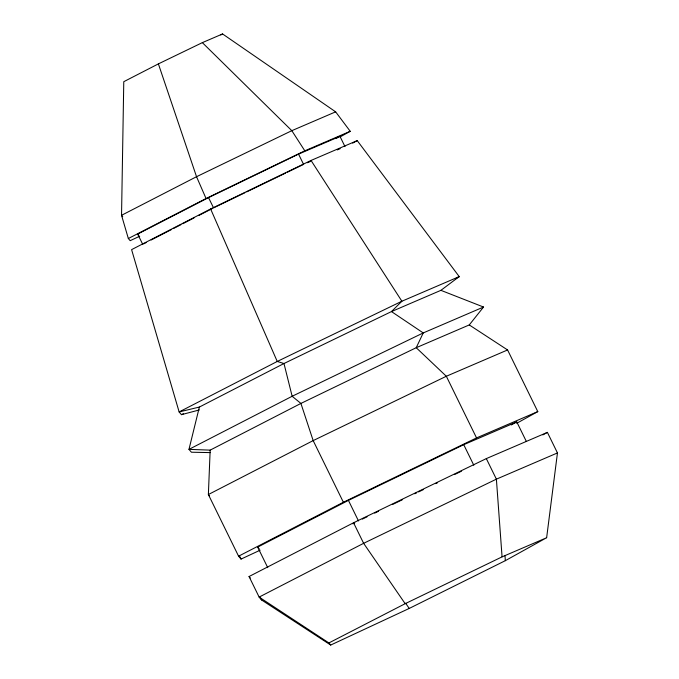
<?xml version="1.0" encoding="UTF-8"?>
<svg xmlns="http://www.w3.org/2000/svg" width="679" height="679" viewBox="0 0 679 679"><rect width="100%" height="100%" fill="white"/><g stroke="black" fill="none" stroke-linecap="round" stroke-linejoin="round"><path stroke-width="1.02" d="M440.909 290.34L459.225 276.608L357.222 140.612L311.033 160.448L210.626 208.971L131.599 249.634L179.137 411.941L199.371 407.052L283.975 363.52L391.469 311.576L440.909 290.34L483.533 307.035L469.265 324.935L416.227 347.707L300.916 403.428L210.167 450.126L208.368 494.533L238.575 556.186L241.045 559.089L260.142 550.185M546.637 537.726L557.459 452.935L547.393 432.379L486.325 458.605L353.555 522.762L249.057 576.53L259.132 597.087L261.602 599.981L330.707 645.05L409.216 608.443L505.32 560.676L546.637 537.726L502.07 556.865L405.168 603.69L328.899 642.937L259.132 597.087L363.621 543.31L496.391 479.162L557.459 452.935M199.371 407.052L188.974 449.362L191.41 452.222L210.218 452.604M220.794 34.943L222.576 33.95L335.647 111.848L350.237 131.302L340.162 136.895M336.3 138.363L339.958 136.335L344.991 146.613M352.664 143.142L357.222 140.612M455.558 278.645L459.225 276.608L401.892 301.23L277.244 361.457L179.137 411.941L181.454 414.665L199.38 409.929M511.304 424.944L516.77 421.905L526.378 441.52M516.719 423.306L537.785 411.601L507.586 349.957L469.265 324.935M542.827 434.916L547.393 432.379M222.576 33.95L202.35 42.633L158.385 63.885L123.773 81.692L121.541 215.302L128.339 238.516L130.181 240.672L139.704 236.233M128.339 238.516L206.06 198.523L304.812 150.806L350.237 131.302M142.717 244.347L137.684 234.068L208.529 197.614L298.548 154.116L339.958 136.335M143.651 243.871L146.443 242.428M151.103 240.026L171.617 229.477M173.476 228.517L180.937 224.681M182.804 223.722L193.99 217.959M198.65 215.566L212.629 208.368M238.575 556.186L343.379 502.256L476.539 437.913L537.785 411.601M267.747 567.652L257.672 547.096L348.429 500.398L463.732 444.686L516.77 421.905M352.876 523.84L354.752 522.872M244.83 192.777L213.562 207.893L208.529 197.614M246.732 191.86L285.579 173.094M287.472 172.177L303.581 164.394L298.548 154.116M362.306 519.104L367.067 516.804M374.689 513.12L378.509 511.279M392.802 504.37L402.324 499.769M414.716 493.777L416.626 492.861M418.527 491.936L423.297 489.635M435.68 483.652L437.59 482.727M454.743 474.443L461.414 471.218M181.454 414.665L183.364 413.774M335.647 111.848L291.817 130.674L196.537 176.71L121.541 215.302L122.721 216.694M307.434 162.739L310.328 161.5M337.285 149.915L340.179 148.676M483.533 307.035L423.238 332.931L292.148 396.273L188.974 449.362L210.167 450.126M507.586 349.957L446.332 376.259L313.172 440.603L208.368 494.533L209.607 495.984M202.35 42.633L291.817 130.674L304.812 150.806M137.684 234.068L138.796 235.384M257.672 547.096L259.285 548.988M328.899 642.937L330.707 645.05M249.057 576.53L250.296 577.982M405.168 603.69L363.621 543.31L353.555 522.762M405.626 603.19L409.216 608.443M311.033 160.448L401.892 301.23L391.469 311.576L423.238 332.931L416.227 347.707L446.332 376.259L476.539 437.913M486.325 458.605L496.391 479.162L502.07 556.865M463.732 444.686L473.798 465.234M348.429 500.398L358.495 520.946M343.379 502.256L313.172 440.603L300.916 403.428L292.148 396.273L283.975 363.52L277.244 361.457L210.626 208.971M260.685 598.114L261.602 599.981M239.653 556.245L241.045 559.089M206.06 198.523L196.537 176.71L158.385 63.885M505.006 555.456L505.32 560.676"/></g></svg>
